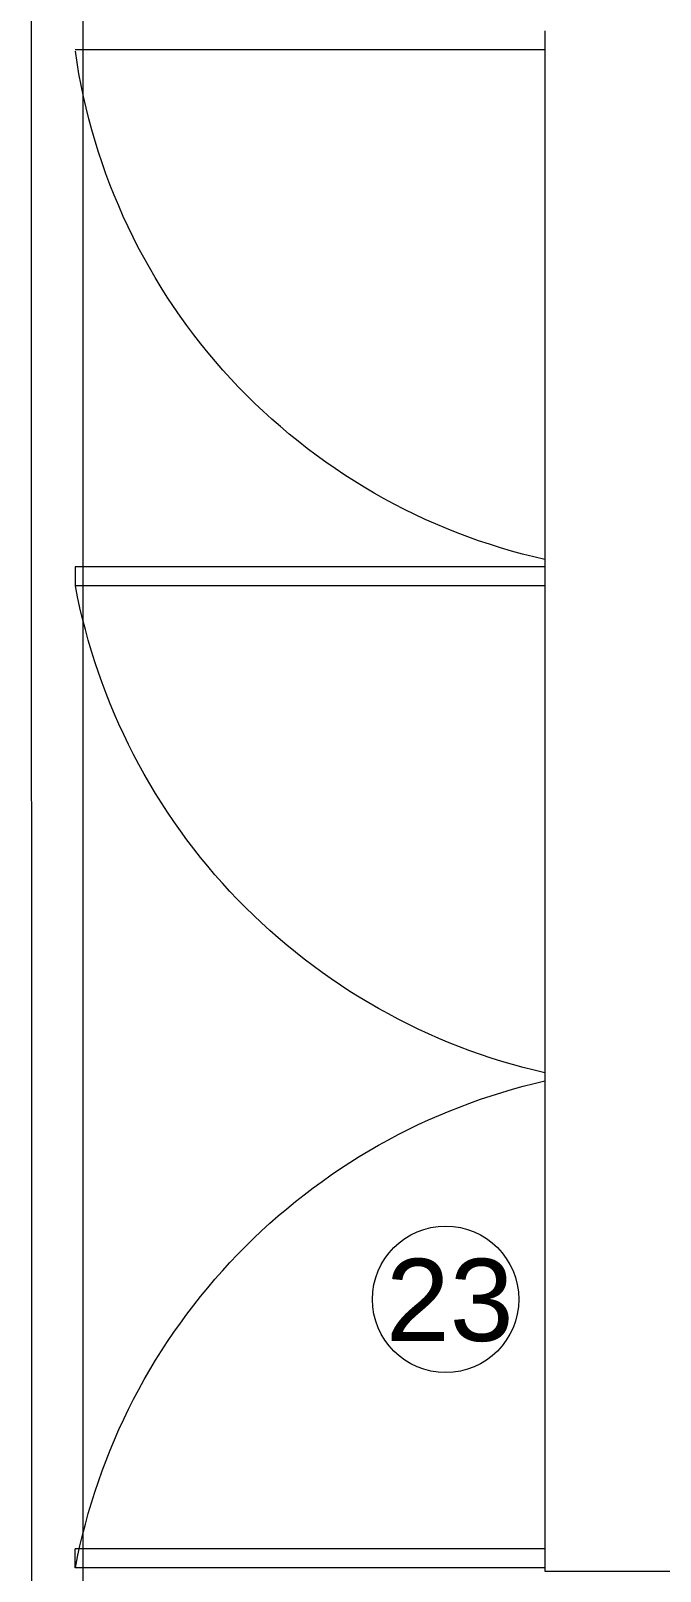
# Model space of a CAD drawing. Header units: millimetres. Extents: x -159872 to 386485, y -250577 to 158966.
# Drawn here: x 158128 to 158740, y 10336 to 11835 of the extents above; entities that cross this region are included whole.
import ezdxf

# ---------------------------------------------------------------- set-up
doc = ezdxf.new("R2010")
doc.units = ezdxf.units.MM
doc.layers.add('LDS-equipment-kitchen equipment', color=3, linetype='Continuous', lineweight=13)
doc.styles.add('Swiss 721 Light Extended BT', font='')
doc.styles.get('Swiss 721 Light Extended BT').set_extended_font_data('Swiss 721 Light Extended BT')

# ---------------------------------------------------------------- blocks, each defined once
blk = doc.blocks.new('Group-349')
at = {"layer": 'LDS-equipment-kitchen equipment'}
for points in [[(97954.6, 48292.3, 0), (97954.6, 46793.8, 0)], [(97954.6, 48273.6, 0), (97497.7, 48273.6, 0)], [(97954.6, 47778, 0), (97943.7, 47780.5, 0), (97932.9, 47783.2, 0), (97922.1, 47786.2, 0), (97911.3, 47789.3, 0), (97900.7, 47792.7, 0), (97890.1, 47796.2, 0), (97879.5, 47800, 0), (97869.1, 47804, 0), (97858.7, 47808.1, 0), (97848.3, 47812.5, 0), (97838.1, 47817, 0), (97828, 47821.7, 0), (97817.9, 47826.7, 0), (97808, 47831.8, 0), (97798.1, 47837.1, 0), (97788.4, 47842.6, 0), (97778.7, 47848.2, 0), (97769.2, 47854.1, 0), (97759.8, 47860.1, 0), (97750.5, 47866.3, 0), (97741.3, 47872.7, 0), (97732.2, 47879.3, 0), (97723.3, 47886, 0), (97714.5, 47892.9, 0), (97705.8, 47899.9, 0), (97697.2, 47907.2, 0), (97688.8, 47914.6, 0), (97680.6, 47922.1, 0), (97672.4, 47929.8, 0), (97664.5, 47937.6, 0), (97656.6, 47945.6, 0), (97649, 47953.8, 0), (97641.4, 47962.1, 0), (97634.1, 47970.5, 0), (97626.9, 47979.1, 0), (97619.9, 47987.8, 0), (97613, 47996.6, 0), (97606.3, 48005.6, 0), (97599.8, 48014.7, 0), (97593.4, 48023.9, 0), (97587.2, 48033.2, 0), (97581.2, 48042.6, 0), (97575.4, 48052.2, 0), (97569.8, 48061.9, 0), (97564.3, 48071.6, 0), (97559, 48081.5, 0), (97554, 48091.5, 0), (97549.1, 48101.5, 0), (97544.4, 48111.7, 0), (97539.9, 48121.9, 0), (97535.5, 48132.3, 0), (97531.4, 48142.7, 0), (97527.5, 48153.1, 0), (97523.8, 48163.7, 0), (97520.3, 48174.3, 0), (97516.9, 48185, 0), (97513.8, 48195.8, 0), (97510.9, 48206.6, 0), (97508.2, 48217.4, 0), (97505.7, 48228.3, 0), (97503.4, 48239.3, 0), (97501.3, 48250.3, 0), (97499.5, 48261.3, 0), (97497.8, 48272.4, 0)], [(97954.6, 47770.9, 0), (97497.7, 47770.9, 0)], [(97497.7, 47770.9, 0), (97497.7, 47752.2, 0)], [(97954.6, 47752.2, 0), (97497.7, 47752.2, 0)], [(97954.6, 47278.5, 0), (97944, 47281, 0), (97933.5, 47283.7, 0), (97923, 47286.6, 0), (97912.6, 47289.7, 0), (97902.2, 47292.9, 0), (97891.9, 47296.4, 0), (97881.6, 47300, 0), (97871.4, 47303.9, 0), (97861.3, 47307.9, 0), (97851.3, 47312.1, 0), (97841.3, 47316.5, 0), (97831.4, 47321, 0), (97821.6, 47325.8, 0), (97811.9, 47330.7, 0), (97802.3, 47335.8, 0), (97792.8, 47341, 0), (97783.4, 47346.5, 0), (97774, 47352.1, 0), (97764.8, 47357.8, 0), (97755.7, 47363.8, 0), (97746.7, 47369.9, 0), (97737.8, 47376.1, 0), (97729, 47382.6, 0), (97720.3, 47389.1, 0), (97711.8, 47395.9, 0), (97703.4, 47402.8, 0), (97695.1, 47409.8, 0), (97686.9, 47417, 0), (97678.9, 47424.4, 0), (97671, 47431.8, 0), (97663.2, 47439.5, 0), (97655.6, 47447.2, 0), (97648.1, 47455.1, 0), (97640.8, 47463.2, 0), (97633.6, 47471.3, 0), (97626.5, 47479.6, 0), (97619.6, 47488, 0), (97612.9, 47496.6, 0), (97606.3, 47505.3, 0), (97599.9, 47514, 0), (97593.6, 47522.9, 0), (97587.5, 47532, 0), (97581.6, 47541.1, 0), (97575.8, 47550.3, 0), (97570.2, 47559.6, 0), (97564.8, 47569.1, 0), (97559.5, 47578.6, 0), (97554.4, 47588.2, 0), (97549.5, 47597.9, 0), (97544.8, 47607.7, 0), (97540.2, 47617.6, 0), (97535.9, 47627.6, 0), (97531.7, 47637.6, 0), (97527.6, 47647.7, 0), (97523.8, 47657.9, 0), (97520.2, 47668.1, 0), (97516.7, 47678.5, 0), (97513.4, 47688.8, 0), (97510.3, 47699.3, 0), (97507.5, 47709.8, 0), (97504.7, 47720.3, 0), (97502.2, 47730.9, 0), (97499.9, 47741.5, 0), (97497.8, 47752.2, 0)], [(97497.8, 46797, 0), (97499.9, 46807.6, 0), (97502.2, 46818.3, 0), (97504.7, 46828.9, 0), (97507.5, 46839.4, 0), (97510.3, 46849.9, 0), (97513.4, 46860.3, 0), (97516.7, 46870.7, 0), (97520.2, 46881, 0), (97523.8, 46891.3, 0), (97527.6, 46901.5, 0), (97531.7, 46911.6, 0), (97535.9, 46921.6, 0), (97540.2, 46931.6, 0), (97544.8, 46941.5, 0), (97549.5, 46951.3, 0), (97554.4, 46961, 0), (97559.5, 46970.6, 0), (97564.8, 46980.1, 0), (97570.2, 46989.5, 0), (97575.8, 46998.9, 0), (97581.6, 47008.1, 0), (97587.5, 47017.2, 0), (97593.6, 47026.2, 0), (97599.9, 47035.1, 0), (97606.3, 47043.9, 0), (97612.9, 47052.6, 0), (97619.6, 47061.1, 0), (97626.5, 47069.5, 0), (97633.6, 47077.8, 0), (97640.8, 47086, 0), (97648.1, 47094, 0), (97655.6, 47101.9, 0), (97663.2, 47109.7, 0), (97671, 47117.3, 0), (97678.9, 47124.8, 0), (97686.9, 47132.2, 0), (97695.1, 47139.4, 0), (97703.4, 47146.4, 0), (97711.8, 47153.3, 0), (97720.3, 47160, 0), (97729, 47166.6, 0), (97737.8, 47173, 0), (97746.7, 47179.3, 0), (97755.7, 47185.4, 0), (97764.8, 47191.3, 0), (97774, 47197.1, 0), (97783.4, 47202.7, 0), (97792.8, 47208.1, 0), (97802.3, 47213.4, 0), (97811.9, 47218.5, 0), (97821.6, 47223.4, 0), (97831.4, 47228.2, 0), (97841.3, 47232.7, 0), (97851.3, 47237.1, 0), (97861.3, 47241.3, 0), (97871.4, 47245.3, 0), (97881.6, 47249.1, 0), (97891.9, 47252.8, 0), (97902.2, 47256.2, 0), (97912.6, 47259.5, 0), (97923, 47262.6, 0), (97933.5, 47265.5, 0), (97944, 47268.2, 0), (97954.6, 47270.7, 0)], [(97954.6, 46815.6, 0), (97497.7, 46815.6, 0)], [(97497.7, 46797, 0), (97497.7, 46815.6, 0)], [(97954.6, 46797, 0), (97497.7, 46797, 0)], [(97954.6, 46793.8, 0), (98708.3, 46793.8, 0)]]:
    blk.add_polyline3d(points, dxfattribs=at)
blk = doc.blocks.new('Group-410')
at = {"layer": 'LDS-equipment-kitchen equipment'}
for p, q in [((97454.4, 51718.5), (97455.2, 46488.1)), ((97504.5, 51668.5), (97505.2, 46538.1))]:
    blk.add_line(p, q, dxfattribs=at)
blk.add_circle((97858, 47058.2), 71.2, dxfattribs=at)
blk.add_blockref('Group-349', (0, 0), dxfattribs=at)
at = {"layer": 'LDS-equipment-kitchen equipment', "insert": (97862, 47057.1), "char_height": 80, "attachment_point": 5, "rotation": 0.0005, "line_spacing_factor": 0.25, "style": 'Swiss 721 Light Extended BT'}
blk.add_mtext('23', dxfattribs=at)

msp = doc.modelspace()

# ---------------------------------------------------------------- block references
at = {"layer": 'LDS-equipment-kitchen equipment', "color": 7}
msp.add_blockref('Group-410', (60673.51323, -36457.51522), dxfattribs=at)

doc.saveas('drawing.dxf')
